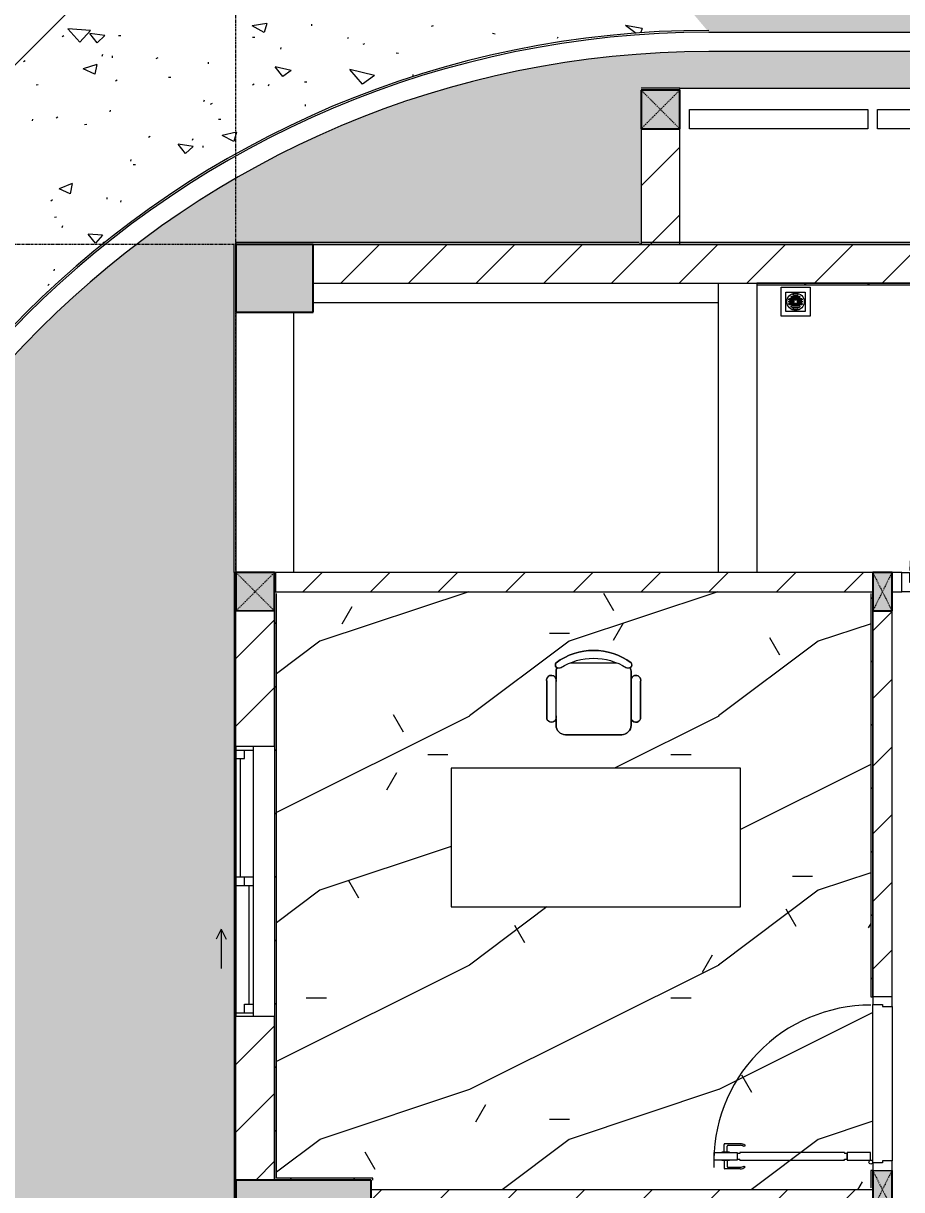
# Model space of a CAD drawing. Header units: millimetres. Extents: x 5121 to 246734, y -48180 to 129206.
# Drawn here: x 32551 to 37103, y 73337 to 79383 of the extents above; entities that cross this region are included whole.
import ezdxf

# ---------------------------------------------------------------- set-up
doc = ezdxf.new("R2010")
doc.units = ezdxf.units.MM
doc.linetypes.add('Dash', pattern=[6, 3, -3])
doc.linetypes.add('Grid Line', pattern=[22.225, 12.7, -3.175, 3.175, -3.175])
for name, color, linetype, lineweight in [('0-1', 7, 'Continuous', 5), ('A-ANNO-DIMS', 211, 'Continuous', 9), ('A-ANNO-DIMS-310', 211, 'Continuous', 9), ('A-DETL-GENF-1', 50, 'Continuous', 9), ('A-DOOR-1', 253, 'Continuous', 9), ('A-DOOR-2', 50, 'Continuous', 9), ('A-FLOR', 192, 'Continuous', 9), ('A-FLOR-1', 50, 'Continuous', 9), ('A-FLOR-PATT', 8, 'Continuous', 9), ('A-FLOR-PATT-1', 9, 'Continuous', 9), ('A-GLAZ', 151, 'Continuous', 9), ('A-GLAZ-CWMG', 51, 'Continuous', 9), ('A-WALL', 113, 'Continuous', 9), ('A-WALL-1', 250, 'Continuous', 18), ('A-WALL-2', 50, 'Continuous', 9), ('A-WALL-FNSH-1', 50, 'Continuous', 9), ('A-WALL-PATT-1', 9, 'Continuous', 9), ('A-WALL-PATT-2', 50, 'Continuous', 9), ('A-WALL-PATT-3', 111, 'Continuous', 9), ('G-IMPT', 8, 'Continuous', 9), ('I-FURN', 30, 'Continuous', 9), ('I-FURN-1', 253, 'Continuous', 9), ('I-WALL', 2, 'Continuous', 9), ('M-EQPM', 50, 'Continuous', 9), ('S-BEAM-1', 50, 'Continuous', 9), ('S-COLS', 52, 'Continuous', 9), ('S-COLS-1', 7, 'Continuous', 5), ('S-COLS-2', 10, 'Continuous', 25), ('S-COLS-3', 50, 'Continuous', 9), ('S-COLS-4', 253, 'Continuous', 9), ('S-COLS-5', 52, 'Continuous', 25), ('S-COLS-6', 52, 'Dash', 9), ('S-COLS-HDLN', 52, 'Dash', 9), ('S-COLS-HDLN-1', 50, 'Dash', 9), ('S-GRID-1', 1, 'Grid Line', 9)]:
    doc.layers.add(name, color=color, linetype=linetype, lineweight=lineweight)
doc.styles.add('Arial_8', font='arial_0.ttf', dxfattribs={"width": 0.9, "height": 930})
doc.dimstyles.new('1_Dim_chi_tiet_khu_đất_2', dxfattribs={"dimscale": 304.8, "dimtxt": 948.841242, "dimasz": 1.220472, "dimexe": 1.01706, "dimexo": 0.0625, "dimgap": 0.101706, "dimtad": 1, "dimdec": 0, "dimrnd": 5, "dimzin": 0, "dimdsep": 46, "dimtxsty": 'Arial_8', "dimblk1": 'OBLIQUE', "dimblk2": 'OBLIQUE', "dimsah": 1, "dimcen": 0.09, "dimdle": 1.01706, "dimazin": 0, "dimtfac": 1, "dimtdec": 4, "dimtix": 1, "dimtmove": 0, "dimatfit": 3, "dimfxl": 3.051181, "dimfxlon": 1, "dimtvp": 1, "dimtolj": 1, "dimtzin": 0, "dimarcsym": 2})
pattern_1 = [(45, (0, 0), (-175.3625, 175.3625), [])]
pattern_2 = [(45, (0, 0), (-164.4023, 164.4023), [])]

# ---------------------------------------------------------------- blocks, each defined once
blk = doc.blocks.new('NCV_TKTC_KET CAU_rvt-1-TKCS_MB TỔNG THỂ TẦNG 1')
at = {"layer": 'S-COLS-1'}
for points in [[(33652.6, 77886.9), (34052.6, 77886.9), (34052.6, 78236.9), (33652.6, 78236.9), (33652.6, 77930)], [(34352.6, 73036.9), (34352.6, 73386.9), (33652.6, 73386.9), (33652.6, 73036.9), (33952.6, 73036.9)]]:
    blk.add_hatch(color=256, dxfattribs=at).paths.add_polyline_path(points)
at = {"layer": 'A-FLOR-1'}
blk.add_line((33857.6, 76536.9), (33852.6, 76536.9), dxfattribs=at)
at = {"layer": 'S-BEAM-1'}
for p, q in [((33952.6, 76536.9), (33952.6, 77886.9)), ((34052.6, 77936.9), (36152.6, 77936.9))]:
    blk.add_line(p, q, dxfattribs=at)
at = {"layer": 'S-COLS-2'}
for p, q in [((33652.6, 78236.9), (33652.6, 77886.9)), ((34052.6, 78236.9), (33652.6, 78236.9)), ((34052.6, 77886.9), (34052.6, 78236.9)), ((33652.6, 77886.9), (34052.6, 77886.9)), ((34352.6, 73386.9), (33652.6, 73386.9)), ((33652.6, 73386.9), (33652.6, 73036.9)), ((34352.6, 73036.9), (34352.6, 73386.9))]:
    blk.add_line(p, q, dxfattribs=at)
blk = doc.blocks.new('DOOR_CW_01 CANH MO-PANEL KINH - DIW_01-900x2200-CỬA GỖ VÂN LAMINATE-553393-TKCS_MB TỔNG THỂ TẦNG 1')
at = {"layer": 'A-DETL-GENF-1'}
for p, q in [((-397, 872), (-357, 872)), ((-397, 752), (-397, 872)), ((-357, 872), (-357, 752)), ((-442, 737), (-442, 816.5)), ((-399, 820.5), (-438, 820.5)), ((-434, 799.5), (-434, 737)), ((-399, 803.5), (-430, 803.5)), ((-399, 831.8), (-397, 831.8)), ((-399, 792.2), (-399, 831.8)), ((-397, 792.2), (-399, 792.2)), ((-397, 792.2), (-397, 831.8)), ((-357, 792.2), (-357, 831.8)), ((-355, 831.8), (-357, 831.8)), ((-357, 792.2), (-355, 792.2)), ((-355, 792.2), (-355, 831.8)), ((-355, 820.5), (-316, 820.5)), ((-355, 803.5), (-324, 803.5)), ((-320, 799.5), (-320, 737)), ((-312, 737), (-312, 816.5)), ((-357, 752), (-397, 752)), ((-397, 738), (-391, 738)), ((-397, 738), (-397, 196)), ((-363, 752), (-391, 752)), ((-391, 752), (-391, 738)), ((-363, 738), (-363, 752)), ((-357, 738), (-363, 738)), ((-357, 196), (-357, 738)), ((-433.9, 711.2), (-427.3, 715.8)), ((-320.1, 711.2), (-326.7, 715.8)), ((-397, 196), (-391, 196)), ((-357, 182), (-397, 182)), ((-397, 182), (-397, 62)), ((-391, 196), (-391, 182)), ((-391, 182), (-363, 182)), ((-357, 196), (-363, 196)), ((-363, 182), (-363, 196)), ((-357, 62), (-357, 182)), ((-397, 62), (-357, 62))]:
    blk.add_line(p, q, dxfattribs=at)
blk.add_circle((-407, 60), 10, dxfattribs=at)
for centre, radius, start, end in [((-407, 60), 814, 360, 92), ((-438, 816.5), 4, 90, 180), ((-430, 799.5), 4, 90, 180), ((-324, 799.5), 4, 360, 90), ((-316, 816.5), 4, 0, 90), ((-397, 737), 45, 180, 215), ((-397, 737), 37, 180, 215), ((-357, 737), 37, 325, 0), ((-357, 737), 45, 325, 0)]:
    blk.add_arc(centre, radius, start, end, dxfattribs=at)
at = {"layer": 'A-DOOR-2'}
for p, q in [((-410, 50), (-450, 50)), ((-450, 50), (-450, -50)), ((-410, 0), (-410, 50)), ((-400, 0), (-410, 0)), ((-407, 50), (-382, 50)), ((-400, -50), (-400, 0)), ((410, 0), (400, 0)), ((400, 0), (400, -50)), ((450, 50), (410, 50)), ((410, 50), (410, 0)), ((450, -50), (450, 50)), ((-450, -50), (-400, -50)), ((400, -50), (450, -50))]:
    blk.add_line(p, q, dxfattribs=at)
blk = doc.blocks.new('BAN LV A - BAN LV A_dwg_ban hoc2-348006-TKCS_MB TỔNG THỂ TẦNG 1')
at = {"layer": 'I-FURN'}
for p, q in [((145.8, 437.4), (-145.8, 437.4)), ((-194.4, 388.8), (-194.4, 113.4)), ((194.4, 113.4), (194.4, 388.8)), ((-243, 354.4), (-243, 162)), ((194.4, 351.4), (194.4, 150.8)), ((243.7, 162), (243.7, 354.4)), ((-120.5, 64.8), (120.5, 64.8))]:
    blk.add_line(p, q, dxfattribs=at)
at = {"layer": 'I-FURN', "flags": 128}
blk.add_lwpolyline([(-737.8, 610.5), (-737.8, 1330.5), (-154.9, 1330.5), (762.2, 1330.5), (762.2, 610.5)], close=True, dxfattribs=at)
at = {"layer": 'I-FURN'}
for centre, radius, start, end in [((-145.8, 388.8), 48.6, 90, 180), ((145.8, 388.8), 48.6, 360, 90), ((-218.7, 347.3), 25.3, 343.7398, 163.7398), ((219.4, 347.3), 25.3, 16.2602, 170.70537), ((-218.7, 154.9), 25.3, 163.7398, 16.2602), ((219.4, 154.9), 25.3, 189.29463, 16.2602), ((-180.2, 75.4), 17.8, 57.97259, 216.69006), ((-145.8, 113.4), 48.6, 180, 207.58444), ((0, 324), 324, 233.1301, 306.8699), ((0, 359.3), 318.2, 237.57575, 302.42425), ((180.2, 75.4), 17.8, 323.30994, 122.02741), ((145.8, 113.4), 48.6, 332.41556, 0)]:
    blk.add_arc(centre, radius, start, end, dxfattribs=at)
blk = doc.blocks.new('BAN LV A - BAN LV A_dwg-348005-TKCS_MB TỔNG THỂ TẦNG 1')
at = {"extrusion": (0, 0, -1), "zscale": -1, "rotation": 180}
blk.add_blockref('BAN LV A - BAN LV A_dwg_ban hoc2-348006-TKCS_MB TỔNG THỂ TẦNG 1', (-729, 1383.7), dxfattribs=at)
blk = doc.blocks.new('BAN LV A - BAN LV A-348231-TKCS_MB TỔNG THỂ TẦNG 1')
at = {"layer": 'I-FURN-1'}
for p, q in [((534.6, 1270.3), (534.6, 1235.9)), ((923.4, 1232.9), (923.4, 1270.3)), ((486, 1221.7), (486, 1029.3)), ((972.7, 1029.3), (972.7, 1221.7)), ((534.6, 1029.3), (534.6, 994.9)), ((923.4, 994.9), (923.4, 1032.3)), ((583.2, 946.3), (874.8, 946.3)), ((1491.2, 773.2), (-8.8, 773.2)), ((-8.8, 773.2), (-8.8, 53.2)), ((1491.2, 53.2), (1491.2, 773.2)), ((-8.8, 53.2), (1491.2, 53.2))]:
    blk.add_line(p, q, dxfattribs=at)
for centre, radius, start, end in [((729, 1059.7), 324, 53.1301, 126.8699), ((548.9, 1308.3), 17.8, 143.30994, 240.59603), ((583.2, 1270.3), 48.6, 152.41556, 180), ((909.2, 1308.3), 17.8, 299.40397, 36.69006), ((874.8, 1270.3), 48.6, 360, 27.58444), ((510.3, 1228.8), 25.3, 16.2602, 196.2602), ((948.4, 1228.8), 25.3, 343.7398, 170.70537), ((510.3, 1036.4), 25.3, 196.2602, 343.7398), ((948.4, 1036.4), 25.3, 189.29463, 343.7398), ((583.2, 994.9), 48.6, 180, 270), ((874.8, 994.9), 48.6, 270, 360)]:
    blk.add_arc(centre, radius, start, end, dxfattribs=at)
blk.add_blockref('BAN LV A - BAN LV A_dwg-348005-TKCS_MB TỔNG THỂ TẦNG 1', (0, 0))
blk = doc.blocks.new('G1_SOF - BO TRU - 100x200-V76-TKCS_MB TỔNG THỂ TẦNG 1')
at = {"layer": 'S-COLS-3'}
blk.add_hatch(color=256, dxfattribs=at).paths.add_polyline_path([(50, 0), (50, 100), (-50, 100), (-50, -100), (50, -100)])
at = {"layer": 'S-COLS-2'}
for p, q in [((-50, 100), (-50, -100)), ((50, -100), (50, 100)), ((-50, -100), (50, -100))]:
    blk.add_line(p, q, dxfattribs=at)
at = {"layer": 'S-COLS-HDLN-1'}
for p, q in [((50, 100), (-50, -100)), ((-50, 100), (50, -100))]:
    blk.add_line(p, q, dxfattribs=at)
blk = doc.blocks.new('DOOR_CW_01 CANH MO-PANEL KINH - DIG_01-900x2200-CỬA NHÔM KÍNH-400860-TKCS_MB TỔNG THỂ TẦNG 1')
at = {"layer": 'A-DETL-GENF-1'}
for p, q in [((-397, -182), (-397, -62)), ((-397, -62), (-357, -62)), ((-357, -62), (-357, -182)), ((-357, -182), (-397, -182)), ((-397, -196), (-391, -196)), ((-397, -738), (-397, -196)), ((-391, -196), (-391, -182)), ((-391, -182), (-363, -182)), ((-363, -182), (-363, -196)), ((-357, -196), (-363, -196)), ((-357, -196), (-357, -738)), ((-433.9, -711.2), (-427.3, -715.8)), ((-320.1, -711.2), (-326.7, -715.8)), ((-442, -737), (-442, -816.5)), ((-434, -799.5), (-434, -737)), ((-397, -738), (-391, -738)), ((-357, -752), (-397, -752)), ((-397, -752), (-397, -872)), ((-391, -752), (-391, -738)), ((-363, -752), (-391, -752)), ((-357, -738), (-363, -738)), ((-363, -738), (-363, -752)), ((-357, -872), (-357, -752)), ((-320, -799.5), (-320, -737)), ((-312, -737), (-312, -816.5)), ((-399, -820.5), (-438, -820.5)), ((-399, -803.5), (-430, -803.5)), ((-399, -792.2), (-399, -831.8)), ((-397, -792.2), (-399, -792.2)), ((-399, -831.8), (-397, -831.8)), ((-397, -792.2), (-397, -831.8)), ((-357, -792.2), (-357, -831.8)), ((-357, -792.2), (-355, -792.2)), ((-355, -831.8), (-357, -831.8)), ((-355, -792.2), (-355, -831.8)), ((-355, -803.5), (-324, -803.5)), ((-355, -820.5), (-316, -820.5)), ((-397, -872), (-357, -872))]:
    blk.add_line(p, q, dxfattribs=at)
blk.add_circle((-407, -60), 10, dxfattribs=at)
for centre, radius, start, end in [((-407, -60), 814, 268, 0), ((-397, -737), 45, 145, 180), ((-397, -737), 37, 145, 180), ((-357, -737), 37, 0, 35), ((-357, -737), 45, 360, 35), ((-438, -816.5), 4, 180, 270), ((-430, -799.5), 4, 180, 270), ((-324, -799.5), 4, 270, 0), ((-316, -816.5), 4, 270, 0)]:
    blk.add_arc(centre, radius, start, end, dxfattribs=at)
at = {"layer": 'A-DOOR-2'}
for p, q in [((-450, -50), (-450, 50)), ((-450, 50), (-400, 50)), ((-400, 50), (-400, 0)), ((400, 0), (400, 50)), ((400, 50), (450, 50)), ((450, 50), (450, -50)), ((-410, -50), (-450, -50)), ((-410, 0), (-410, -50)), ((-400, 0), (-410, 0)), ((-407, -50), (-382, -50)), ((410, 0), (400, 0)), ((410, -50), (410, 0)), ((450, -50), (410, -50))]:
    blk.add_line(p, q, dxfattribs=at)
blk = doc.blocks.new('G1_SOF - BO TRU - 100x200-V74-TKCS_MB TỔNG THỂ TẦNG 1')
at = {"layer": 'S-COLS-3'}
blk.add_hatch(color=256, dxfattribs=at).paths.add_polyline_path([(50, -100), (50, 100), (-50, 100), (-50, -100), (-44.8, -100)])
at = {"layer": 'S-COLS-2'}
for p, q in [((50, 100), (-50, 100)), ((-50, 100), (-50, -100)), ((50, -100), (50, 100)), ((-50, -100), (50, -100))]:
    blk.add_line(p, q, dxfattribs=at)
at = {"layer": 'S-COLS-HDLN-1'}
for p, q in [((50, 100), (-50, -100)), ((-50, 100), (50, -100))]:
    blk.add_line(p, q, dxfattribs=at)
blk = doc.blocks.new('NCV_TKTC_TANG 1_rvt-1-TKCS_MB TỔNG THỂ TẦNG 1')
at = {"layer": 'A-FLOR-PATT-1'}
h = blk.add_hatch(dxfattribs=at)
h.set_pattern_fill('FP_9', color=256, style=0, pattern_type=2)
h.set_pattern_definition([(0, (0, 0), (2519.68, 629.92), [103.937, -1785.823, 103.937, -1785.823, -10078.72]), (0, (0, 0), (2519.68, 629.92), [-3779.52, 103.937, -3675.583, 103.937, -1785.823, -4409.44]), (0, (0, 0), (2519.68, 629.92), [-9448.8, 103.937, -1155.903, 103.937, -3045.663]), (120, (944.9, 314.96), (-1805.3667, 1867.147), [103.937, -1785.823, 103.937, -11864.543]), (120, (944.9, 314.96), (-1805.3667, 1867.147), [-1993.697, -1785.823, 103.937, -3675.583, -6299.2]), (120, (944.9, 314.96), (-1805.3667, 1867.147), [-7559.04, 103.937, -1785.823, 103.937, -4305.503]), (120, (944.9, 314.96), (-1805.3667, 1867.147), [-9552.737, -1155.903, 103.937, -3045.663]), (240, (1259.84, 1574.8), (-714.3133, -2497.067), [103.937, -1785.823, 103.937, -11864.543]), (240, (1259.84, 1574.8), (-714.3133, -2497.067), [-1993.697, -1785.823, 103.937, -3675.583, -6299.2]), (240, (1259.84, 1574.8), (-714.3133, -2497.067), [-7559.04, 103.937, -1785.823, 103.937, -4305.503]), (240, (1259.84, 1574.8), (-714.3133, -2497.067), [-9552.737, -1155.903, 103.937, -3045.663])])
h.paths.add_polyline_path([(36952.6, 73336.9), (36952.6, 73346.9), (36942.6, 73346.9), (36942.6, 73436.9), (36952.6, 73436.9), (36952.6, 74336.9), (36942.6, 74336.9), (36944, 76426.9), (36952.6, 76426.9), (36952.6, 76436.9), (33852.6, 76436.9), (33854.2, 76426.9), (33862.6, 76426.9), (33862.6, 73396.9), (34362.6, 73396.9), (34362.6, 73386.9), (34352.6, 73386.9), (34352.6, 73336.9), (36942.6, 73336.9)])
h.paths.add_polyline_path([(36218.4, 74802.4), (34768.1, 74802.4), (34768.1, 75522.4), (36268.1, 75522.4), (36268.1, 74802.4)])
h.paths.add_polyline_path([(35651.7, 75695.5), (35347.6, 75697.2), (35329.2, 75708.7), (35318.1, 75719.8), (35311.5, 75744.1), (35308.9, 75772.6), (35299.7, 75763.6), (35287.2, 75760.3), (35274.8, 75763.6), (35262.9, 75781.5), (35264.9, 75985.1), (35274.1, 75999.6), (35286.7, 76003.3), (35299.4, 76000.2), (35308.9, 75991.1), (35311.5, 75991.1), (35314.7, 76032.3), (35317.1, 76042), (35310.9, 76047.9), (35313.6, 76069.4), (35371.4, 76102.8), (35417.7, 76120.7), (35476.2, 76131.5), (35535.7, 76131.5), (35594.2, 76120.7), (35649.7, 76099.3), (35700.3, 76068.1), (35698.3, 76044.5), (35694.8, 76042), (35700.3, 76019.5), (35700.3, 75982.1), (35709.9, 75998), (35721.5, 76003), (35735, 76001.3), (35744.7, 75993.6), (35749.6, 75970.9), (35747.4, 75775.6), (35733, 75761.5), (35717.9, 75761.6), (35709.5, 75765.8), (35701.2, 75778.5), (35700.3, 75775.6), (35698.7, 75731.5), (35693.8, 75719.8), (35676, 75702), (35664.3, 75697.2)])
h = blk.add_hatch(dxfattribs=at)
h.set_pattern_fill('FP_4', color=256, style=0, pattern_type=2)
h.set_pattern_definition([(216.87, (516.46, 1291.15), (3873.4454, 2582.3069), [645.575, -5810.175]), (206.565, (1291.15, 903.8), (-1291.1515, -1291.1492), [1443.55, -1443.55]), (198.435, (1291.15, 258.23), (-2582.2983, -1291.1527), [816.596, -3266.38])])
h.paths.add_polyline_path([(36952.6, 73336.9), (36952.6, 73346.9), (36942.6, 73346.9), (36942.6, 73436.9), (36952.6, 73436.9), (36952.6, 74336.9), (36942.6, 74336.9), (36944, 76426.9), (36952.6, 76426.9), (36952.6, 76436.9), (33852.6, 76436.9), (33854.2, 76426.9), (33862.6, 76426.9), (33862.6, 73396.9), (34362.6, 73396.9), (34362.6, 73386.9), (34352.6, 73386.9), (34352.6, 73336.9), (36942.6, 73336.9)])
h.paths.add_polyline_path([(36218.4, 74802.4), (34768.1, 74802.4), (34768.1, 75522.4), (36268.1, 75522.4), (36268.1, 74802.4)])
h.paths.add_polyline_path([(35651.7, 75695.5), (35347.6, 75697.2), (35329.2, 75708.7), (35318.1, 75719.8), (35311.5, 75744.1), (35308.9, 75772.6), (35299.7, 75763.6), (35287.2, 75760.3), (35274.8, 75763.6), (35262.9, 75781.5), (35264.9, 75985.1), (35274.1, 75999.6), (35286.7, 76003.3), (35299.4, 76000.2), (35308.9, 75991.1), (35311.5, 75991.1), (35314.7, 76032.3), (35317.1, 76042), (35310.9, 76047.9), (35313.6, 76069.4), (35371.4, 76102.8), (35417.7, 76120.7), (35476.2, 76131.5), (35535.7, 76131.5), (35594.2, 76120.7), (35649.7, 76099.3), (35700.3, 76068.1), (35698.3, 76044.5), (35694.8, 76042), (35700.3, 76019.5), (35700.3, 75982.1), (35709.9, 75998), (35721.5, 76003), (35735, 76001.3), (35744.7, 75993.6), (35749.6, 75970.9), (35747.4, 75775.6), (35733, 75761.5), (35717.9, 75761.6), (35709.5, 75765.8), (35701.2, 75778.5), (35700.3, 75775.6), (35698.7, 75731.5), (35693.8, 75719.8), (35676, 75702), (35664.3, 75697.2)])
at = {"layer": 'A-WALL-PATT-1'}
h = blk.add_hatch(dxfattribs=at)
h.set_pattern_fill('FP_2', color=256, style=0, pattern_type=2)
h.set_pattern_definition(pattern_1)
h.paths.add_polyline_path([(36952.6, 76436.9), (36952.6, 76536.9), (33857.6, 76536.9), (33857.6, 76436.9), (35988.7, 76436.9)])
h = blk.add_hatch(dxfattribs=at)
h.set_pattern_fill('FP_2', color=256, style=0, pattern_type=2)
h.set_pattern_definition(pattern_1)
h.paths.add_polyline_path([(37052.6, 74336.9), (37052.6, 76336.9), (36952.6, 76336.9), (36952.6, 74336.9), (37002.6, 74336.9)])
h = blk.add_hatch(dxfattribs=at)
h.set_pattern_fill('FP_2', color=256, style=0, pattern_type=2)
h.set_pattern_definition(pattern_1)
h.paths.add_polyline_path([(35052.6, 73236.9), (36952.6, 73236.9), (36952.6, 73336.9), (34352.6, 73336.9), (34352.6, 73236.9), (34754, 73236.9)])
at = {"layer": 'A-WALL-PATT-2'}
h = blk.add_hatch(dxfattribs=at)
h.set_pattern_fill('FP_10', color=256, style=0, pattern_type=2)
h.set_pattern_definition(pattern_2)
h.paths.add_polyline_path([(37942.6, 78026.9), (37952.6, 78026.9), (37952.6, 78036.9), (36352.6, 78036.9), (36352.6, 78026.9), (37596.7, 78026.9)])
h = blk.add_hatch(dxfattribs=at)
h.set_pattern_fill('FP_10', color=256, style=0, pattern_type=2)
h.set_pattern_definition(pattern_2)
h.paths.add_polyline_path([(33852.6, 73386.9), (33862.6, 73386.9), (33862.6, 76426.9), (33852.6, 76426.9), (33852.6, 73772.5)])
h = blk.add_hatch(dxfattribs=at)
h.set_pattern_fill('FP_10', color=256, style=0, pattern_type=2)
h.set_pattern_definition(pattern_2)
h.paths.add_polyline_path([(36952.6, 73346.9), (36952.6, 73436.9), (36942.6, 73436.9), (36942.6, 73346.9)])
h.paths.add_polyline_path([(36952.6, 74336.9), (36952.6, 76426.9), (36942.6, 76425.2), (36942.6, 74336.9)])
h = blk.add_hatch(dxfattribs=at)
h.set_pattern_fill('FP_10', color=256, style=0, pattern_type=2)
h.set_pattern_definition(pattern_2)
h.paths.add_polyline_path([(33952.6, 73386.9), (34362.6, 73386.9), (34361.1, 73396.9), (33862.6, 73396.9), (33862.6, 73386.9)])
at = {"layer": 'A-FLOR-1'}
for p, q in [((33857.6, 76436.9), (33852.6, 76436.9)), ((36952.6, 73476.9), (36952.6, 74296.9)), ((37052.6, 74286.9), (37052.6, 73486.9))]:
    blk.add_line(p, q, dxfattribs=at)
at = {"layer": 'A-WALL-1'}
for p, q in [((37952.6, 78036.9), (36352.6, 78036.9)), ((36352.6, 78036.9), (36352.6, 78026.9)), ((36352.6, 78026.9), (37942.6, 78026.9)), ((36952.6, 76536.9), (33857.6, 76536.9)), ((33857.6, 76536.9), (33857.6, 76436.9)), ((33857.6, 76436.9), (36952.6, 76436.9)), ((37052.6, 76436.9), (37062.6, 76436.9)), ((33852.6, 76426.9), (33852.6, 75635.3)), ((33862.6, 73396.9), (33862.6, 76426.9)), ((36942.6, 76426.9), (36942.6, 74336.9)), ((36942.6, 74336.9), (36952.6, 74336.9)), ((33852.6, 74235.3), (33852.6, 73386.9)), ((36952.6, 73436.9), (36942.6, 73436.9)), ((36942.6, 73436.9), (36942.6, 73346.9)), ((33852.6, 73386.9), (33862.6, 73386.9)), ((34362.6, 73396.9), (33862.6, 73396.9)), ((33862.6, 73386.9), (34352.6, 73386.9)), ((34362.6, 73386.9), (34362.6, 73396.9)), ((36952.6, 73336.9), (34352.6, 73336.9)), ((34352.6, 73336.9), (34352.6, 73236.9))]:
    blk.add_line(p, q, dxfattribs=at)
at = {"layer": 'A-WALL-2'}
for p, q in [((36152.6, 76536.9), (36152.6, 78036.9)), ((36352.6, 78026.9), (36352.6, 76536.9)), ((37102.6, 76536.9), (37052.6, 76536.9)), ((37062.6, 76436.9), (37102.6, 76436.9)), ((36952.6, 76336.9), (36952.6, 74336.9)), ((36952.6, 74336.9), (36952.6, 76336.9)), ((37052.6, 74336.9), (37052.6, 76336.9)), ((36952.6, 73476.9), (36952.6, 74296.9)), ((37052.6, 74286.9), (37052.6, 73486.9))]:
    blk.add_line(p, q, dxfattribs=at)
at = {"layer": 'A-DOOR-1'}
for name, p, rotation in [('DOOR_CW_01 CANH MO-PANEL KINH - DIG_01-900x2200-CỬA NHÔM KÍNH-400860-TKCS_MB TỔNG THỂ TẦNG 1', (37552.6, 76486.9), 180), ('DOOR_CW_01 CANH MO-PANEL KINH - DIW_01-900x2200-CỬA GỖ VÂN LAMINATE-553393-TKCS_MB TỔNG THỂ TẦNG 1', (37002.6, 73886.9), 89.9999999999992)]:
    blk.add_blockref(name, p, dxfattribs=dict(at, rotation=rotation))
at = {"layer": 'I-FURN-1'}
blk.add_blockref('BAN LV A - BAN LV A-348231-TKCS_MB TỔNG THỂ TẦNG 1', (34776.9, 74749.2), dxfattribs=at)
at = {"layer": 'S-COLS-4'}
for name, p in [('G1_SOF - BO TRU - 100x200-V74-TKCS_MB TỔNG THỂ TẦNG 1', (37002.6, 76436.9)), ('G1_SOF - BO TRU - 100x200-V76-TKCS_MB TỔNG THỂ TẦNG 1', (37002.6, 73336.9))]:
    blk.add_blockref(name, p, dxfattribs=at)
blk = doc.blocks.new('1_FAMILY RVT - W01-WxH 1400x1400xmm-411185-TKCS_MB TỔNG THỂ TẦNG 1')
at = {"layer": 'A-GLAZ'}
for p, q in [((-700, 103.81), (700, 103.81)), ((-700, -96.19), (-700, 103.81)), ((700, 103.81), (700, -96.19)), ((-700, -7.29), (-680.95, -7.29)), ((-680.95, -7.29), (-22.225, -7.29)), ((-680.95, -96.19), (-680.95, -7.29)), ((-636.5, -51.74), (-680.95, -51.74)), ((-636.5, -96.19), (-636.5, -51.74)), ((-22.225, -7.29), (22.225, -7.29)), ((-22.225, -7.29), (-22.225, -96.19)), ((22.225, -51.74), (-22.225, -51.74)), ((22.225, -7.29), (636.5, -7.29)), ((22.225, -96.19), (22.225, -7.29)), ((22.225, -29.515), (636.5, -29.515)), ((636.5, -7.29), (700, -7.29)), ((636.5, -51.74), (636.5, -7.29)), ((680.95, -51.74), (636.5, -51.74)), ((680.95, -96.19), (680.95, -7.29)), ((700, -96.19), (-700, -96.19)), ((-700, -96.19), (-636.5, -96.19)), ((-636.5, -73.965), (-22.225, -73.965)), ((-636.5, -96.19), (-22.225, -96.19)), ((-22.225, -96.19), (22.225, -96.19)), ((22.225, -96.19), (680.95, -96.19)), ((680.95, -96.19), (700, -96.19)), ((248.4, -172.39), (299.2, -146.99)), ((248.4, -172.39), (299.2, -197.79)), ((248.4, -172.39), (451.6, -172.39))]:
    blk.add_line(p, q, dxfattribs=at)
blk = doc.blocks.new('FP_196-TKCS_MB TỔNG THỂ TẦNG 1')
at = {"layer": 'A-FLOR-PATT'}
for p, q in [((32898.1, 79346.9), (32781.7, 79355.4)), ((32844.1, 79286.5), (32781.7, 79355.4)), ((32898.1, 79346.8), (32844.1, 79286.5)), ((32973.6, 79320.4), (32895.8, 79331.1)), ((32934, 79283.1), (32895.8, 79331.1)), ((33812.8, 79382.8), (33736.8, 79370)), ((33799.7, 79336.1), (33736.8, 79370)), ((33812.8, 79382.8), (33799.7, 79336.1)), ((34044.9, 79379.6), (34044.2, 79370.7)), ((34674.7, 79369.9), (34664.4, 79367.5)), ((34995.3, 79327.2), (34982.2, 79330.4)), ((35757.2, 79356.1), (35672.2, 79371.6)), ((35725.9, 79331.2), (35672.2, 79371.6)), ((35757.2, 79356.1), (35748.9, 79332.9)), ((32761, 79318.9), (32752.2, 79313.4)), ((32973.6, 79320.4), (32934, 79283.1)), ((33055.9, 79319.4), (33044.5, 79319.1)), ((33751.2, 79309.8), (33739.2, 79310.5)), ((34233.4, 79310.5), (34230.5, 79302.4)), ((34319.7, 79276.7), (34309.6, 79273.7)), ((35319.9, 79311.9), (35317, 79304.8)), ((32960.3, 79221.1), (32958, 79211.9)), ((33011.6, 79214.7), (33011.2, 79205.3)), ((33885.4, 79257.4), (33882.7, 79249)), ((34495.1, 79227), (34482.4, 79229)), ((32559.9, 79189.6), (32551.3, 79183.8)), ((32931.9, 79170.8), (32861.6, 79147.8)), ((32931.9, 79170.8), (32920.8, 79120.1)), ((33247.2, 79204.9), (33238, 79200)), ((33509.1, 79182.5), (33508.6, 79173.4)), ((33939.4, 79138.8), (33856.6, 79158.1)), ((33895.9, 79108.5), (33856.6, 79158.1)), ((32920.8, 79120.1), (32861.6, 79147.8)), ((33037.7, 79088.8), (33028.7, 79083.5)), ((33314.4, 79102.7), (33302.9, 79102.6)), ((33939.4, 79138.8), (33895.9, 79108.5)), ((34371.1, 79113.1), (34242.7, 79143.3)), ((34308.7, 79068.9), (34242.7, 79143.3)), ((34371.1, 79113.1), (34308.8, 79068.9)), ((34569.5, 79118), (34568.7, 79109.5)), ((32627.9, 79064.7), (32616.9, 79063.7)), ((33747.6, 79067.8), (33738, 79063.6)), ((33822.6, 79066.5), (33819.8, 79058)), ((34019.3, 79077.8), (34007.1, 79078.8)), ((33487.3, 78985.5), (33484.7, 78976.7)), ((33000, 78933.5), (32999.6, 78924)), ((33528.9, 78967.3), (33519.5, 78962.7)), ((34011.9, 78963.4), (34011.2, 78954.6)), ((32598.7, 78886.8), (32596.5, 78877.2)), ((32730.4, 78897.5), (32721.8, 78891.7)), ((32879.5, 78858.1), (32868.5, 78857.2)), ((33574, 78884.5), (33562.2, 78884.6)), ((33208, 78797.2), (33199, 78792)), ((33655.2, 78818.5), (33581.2, 78801.1)), ((33642.2, 78770.7), (33581.2, 78801.1)), ((33655.2, 78818.5), (33642.2, 78770.7)), ((33431.2, 78744.7), (33352.5, 78756.6)), ((33390.4, 78708.9), (33352.5, 78756.6)), ((33431.2, 78744.7), (33390.4, 78708.9)), ((33428.4, 78784.8), (33425.8, 78775.9)), ((33481.9, 78749.2), (33481.3, 78740)), ((33108.2, 78677.3), (33105.8, 78668.1)), ((33131.9, 78650.5), (33120.7, 78649.7)), ((32803.9, 78552.8), (32736.6, 78525.5)), ((32803.9, 78552.8), (32794.1, 78500.2)), ((32794.1, 78500.2), (32736.6, 78525.5)), ((32702.5, 78468.3), (32694.1, 78462.2)), ((32984, 78480.7), (32983.7, 78471)), ((33055.9, 78465.7), (33053.7, 78456.3)), ((32723.4, 78378.5), (32712.8, 78377)), ((32753.2, 78333.4), (32751.2, 78323.7)), ((32924.3, 78243.8), (32887, 78290.7)), ((32961.3, 78285.1), (32887.1, 78290.7)), ((32961.3, 78285.1), (32924.4, 78243.8)), ((32971.6, 78248.9), (32963.1, 78242.9)), ((32710.4, 78109.8), (32708.6, 78099.9)), ((32685, 78030.6), (32677, 78024))]:
    blk.add_line(p, q, dxfattribs=at)
blk = doc.blocks.new('TKTC_XREF_251221_MB TANG 1 - TKTC_XREF_260130_MB TANG 1_dwg_THU NUOC - THU NUOC-444531-TKCS_MB TẦNG 1-4202124-TKCS_MB TỔNG THỂ TẦNG 1')
at = {"layer": 'M-EQPM'}
for p, q in [((-23.3, 10.8), (40.9, 10.8)), ((40.9, 4.8), (-23.3, 4.8)), ((-11, 23.3), (28.5, 23.3)), ((28.5, 17.3), (-11, 17.3)), ((-1.1, 35.6), (18.5, 35.6)), ((18.5, 29.6), (-1.1, 29.6)), ((-23.3, -13.6), (40.9, -13.6)), ((40.9, -19.6), (-23.3, -19.6)), ((-11, -26.1), (28.5, -26.1)), ((28.5, -32.1), (-11, -32.1)), ((-1.1, -38.5), (18.5, -38.5)), ((18.5, -44.5), (-1.1, -44.5))]:
    blk.add_line(p, q, dxfattribs=at)
at = {"layer": 'M-EQPM', "flags": 128}
for points in [[(83.7, -79.4), (83.7, 70.6), (-66.3, 70.6), (-66.3, -79.4)], [(58.7, -54.4), (58.7, 45.6), (-41.3, 45.6), (-41.3, -54.4)]]:
    blk.add_lwpolyline(points, close=True, dxfattribs=at)
for points in [[(-23.3, -1.2), (0.7, -1.2), (0.7, -7.2), (-23.3, -7.2)], [(40.9, -7.2), (16.7, -7.2), (16.7, -1.2), (40.9, -1.2)]]:
    blk.add_lwpolyline(points, dxfattribs=at)
at = {"layer": 'M-EQPM'}
for centre, radius, start, end in [((8.7, -4.4), 45, 360, 180), ((8.7, -4.4), 45, 360, 180), ((-23.3, 7.8), 3, 90, 270), ((-11, 20.3), 3, 90, 270), ((-1.1, 32.6), 3, 90, 270), ((18.5, 32.6), 3, 270, 90), ((28.5, 20.3), 3, 270, 90), ((40.9, 7.8), 3, 270, 90), ((8.7, -4.4), 45, 180, 360), ((8.7, -4.4), 45, 180, 360), ((-23.3, -4.2), 3, 90, 270), ((-23.3, -16.6), 3, 90, 270), ((-11, -29.1), 3, 90, 270), ((-1.1, -41.5), 3, 90, 270), ((18.5, -41.5), 3, 270, 90), ((28.5, -29.1), 3, 270, 90), ((40.9, -4.2), 3, 270, 90), ((40.9, -16.6), 3, 270, 90)]:
    blk.add_arc(centre, radius, start, end, dxfattribs=at)
blk = doc.blocks.new('TKTC_XREF_251221_MB TANG 1 - TKTC_XREF_260130_MB TANG 1_dwg-4202109-TKCS_MB TỔNG THỂ TẦNG 1')
at = {"layer": 'G-IMPT'}
for p, q in [((-167399, -323108.1), (-167409, -323108.1)), ((-169499.1, -323459.7), (-169499.1, -324809.7))]:
    blk.add_line(p, q, dxfattribs=at)
at = {"extrusion": (0, 0, -1), "zscale": -1}
blk.add_blockref('TKTC_XREF_251221_MB TANG 1 - TKTC_XREF_260130_MB TANG 1_dwg_THU NUOC - THU NUOC-444531-TKCS_MB TẦNG 1-4202124-TKCS_MB TỔNG THỂ TẦNG 1', (166590.3, -323401.9), dxfattribs=at)
blk = doc.blocks.new('TKTC_XREF_251221_MB TANG 1 - TKTC_XREF_251221_MB TANG 1-2038492-TKCS_MB TỔNG THỂ TẦNG 1')
blk.add_blockref('TKTC_XREF_251221_MB TANG 1 - TKTC_XREF_260130_MB TANG 1_dwg-4202109-TKCS_MB TỔNG THỂ TẦNG 1', (169499.1, 384109.7))
blk = doc.blocks.new('G1_SOF - BO TRU - 200x200-3050151-TKCS_MB TỔNG THỂ TẦNG 1')
at = {"layer": 'S-COLS-HDLN'}
for p, q in [((-100, 100), (100, -100)), ((100, 100), (-100, -100))]:
    blk.add_line(p, q, dxfattribs=at)
blk = doc.blocks.new('Rectangular Mullion - 50 x 100mm-3196915-TKCS_MB TỔNG THỂ TẦNG 1')
at = {"layer": 'A-GLAZ-CWMG'}
for p, q in [((36002.6, 78836.9), (36002.6, 78936.9)), ((36002.6, 78936.9), (36927.6, 78936.9)), ((36927.6, 78936.9), (36927.6, 78836.9)), ((36927.6, 78836.9), (36002.6, 78836.9))]:
    blk.add_line(p, q, dxfattribs=at)
blk = doc.blocks.new('G1_SOF - BO TRU - 200x200-3196954-TKCS_MB TỔNG THỂ TẦNG 1')
at = {"layer": 'S-COLS-3'}
blk.add_hatch(color=256, dxfattribs=at).paths.add_polyline_path([(-100, -100), (100, -100), (100, 100), (-100, 100)])
at = {"layer": 'S-COLS-5'}
for p, q in [((100, 100), (-100, 100)), ((-100, 100), (-100, -100)), ((100, -100), (100, 100)), ((-100, -100), (100, -100))]:
    blk.add_line(p, q, dxfattribs=at)
at = {"layer": 'S-COLS-HDLN'}
for p, q in [((100, 100), (-100, -100)), ((-100, 100), (100, -100))]:
    blk.add_line(p, q, dxfattribs=at)
blk = doc.blocks.new('DIMBLOCK31-TKCS_MB TỔNG THỂ TẦNG 1')
at = {"layer": 'A-ANNO-DIMS-310'}
for p, q in [((34772.6, 82749.1), (35649.4, 81872.3)), ((35430.2, 82091.5), (34772.6, 82749.1)), ((35649.4, 82310.7), (28211, 74872.3)), ((27772.6, 75749.1), (28649.4, 74872.3)), ((28430.2, 75091.5), (27772.6, 75749.1))]:
    blk.add_line(p, q, dxfattribs=at)
at = {"layer": 'A-ANNO-DIMS-310', "lineweight": 25}
for p, q in [((35430.2, 82091.5), (35430.2, 82354.5)), ((35430.2, 82091.5), (35430.2, 81828.5)), ((28430.2, 75091.5), (28430.2, 75354.5)), ((28430.2, 75091.5), (28430.2, 74828.5))]:
    blk.add_line(p, q, dxfattribs=at)
at = {"layer": 'A-ANNO-DIMS-310', "color": 0, "insert": (30146.2, 78558.8), "char_height": 930, "width": 3083.004, "attachment_point": 1, "rotation": 45, "line_spacing_factor": 0.941778, "style": 'Arial_8'}
blk.add_mtext('9900', dxfattribs=at)
blk = doc.blocks.new('_Oblique')
at = {"color": 0, "linetype": 'ByBlock', "lineweight": -2}
blk.add_line((-0.5, -0.5), (0.5, 0.5), dxfattribs=at)

msp = doc.modelspace()

# ---------------------------------------------------------------- hatches: boundary and pattern name
at = {"layer": 'A-FLOR-PATT'}
h = msp.add_hatch(dxfattribs=at)
h.set_pattern_fill('FP_30', color=256, style=0, pattern_type=2)
h.set_pattern_definition([(49.955, (0, 269.64), (677.7247, -59.2022), [70.8, -778.801]), (355.008, (0, 269.64), (-131.105, 709.604), [56.692, -623.613]), (100.468, (56.5, 264.7), (546.6174, 650.408), [60.135, -661.479]), (46.139, (0, 458.3), (1008.415, -156.1436), [106.211, -1168.324]), (96.646, (84, 445.3), (883.1445, 918.965), [90.199, -992.188]), (351.198, (0, 458.3), (883.142, 918.967), [85.036, -935.396]), (20.97, (94.5, 411.14), (564.008, -379.8196), [70.852, -779.367]), (326.042, (94.5, 411.14), (229.9053, 684.0933), [56.665, -623.312]), (71.424, (141.5, 379.5), (793.909, 304.2704), [60.141, -661.551]), (37.456, (0, 269.64), (11.49055, 314.04577), [10.388, -605.312, 10.388, -622.31, -625.615]), (37.456, (0, 269.64), (11.49055, 314.04577), [-1248.398, 10.388, -615.228]), (7.488, (0, 269.64), (248.5709, 372.0794), [10.393, -350.541, 10.393, -591.479, -238.576]), (7.488, (0, 269.64), (248.5709, 372.0794), [-962.807, 10.393, -228.182]), (327.541, (-210.7, 269.64), (504.39753, -21.2795), [10.389, -225.723, 10.389, -726.28, -977.503]), (327.541, (-210.7, 269.64), (504.39753, -21.2795), [-972.781, 10.389, -967.115]), (317.545, (-305.2, 269.64), (551.0415, 94.435), [10.386, -296.478, 10.386, -1172.692]), (317.545, (-305.2, 269.64), (551.0415, 94.435), [-317.25, -478.708, 10.386, -683.598])])
h.paths.add_polyline_path([(36103.5, 79336.9), (45952.6, 79336.9), (45952.6, 79346.9), (60559.1, 79346.9), (63139.6, 83316.9), (32746.2, 83316.9), (36095.2, 79346.7), (36103.5, 79346.9), (36103.5, 79340.9)])
h = msp.add_hatch(dxfattribs=at)
h.set_pattern_fill('FP_23', color=256, style=0, pattern_type=2)
h.set_pattern_definition([(0, (236.2, 15.75), (787.4, 787.4), [118.11, -23.622, 31.496, -23.622, -590.55]), (0, (236.2, 15.75), (787.4, 787.4), [-196.85, 118.11, -472.44]), (0, (196.85, 39.4), (787.4, 787.4), [78.74, -59.055, 118.11, -59.055, -472.44]), (0, (196.85, 39.4), (787.4, 787.4), [-314.96, 78.74, -393.7]), (0, (472.44, 354.3), (787.4, 787.4), [98.425, -39.37, 98.425, -551.18]), (0, (78.74, 511.8), (787.4, 787.4), [39.37, -78.74, 39.37, -629.92]), (90, (157.5, 511.8), (-787.4, 787.4), [70.866, -716.534]), (90, (393.7, 39.4), (-787.4, 787.4), [78.74, -708.66]), (90, (590.55, 354.3), (-787.4, 787.4), [78.74, -708.66]), (45, (496.06, 31.5), (0, 787.4002), [78.74, -1034.812]), (135, (291.34, 31.5), (-787.4002, 6e-14), [78.74, -1034.812]), (63.435, (472.44, 35.43), (-0.0007, 787.4), [78.74, -1681.94]), (75.964, (433.07, 39.37), (-0.00383, 787.3999), [78.74, -3167.793]), (75.964, (629.92, 354.33), (-0.00383, 787.3999), [62.992, -3183.541]), (75.964, (173.23, 511.81), (-0.00383, 787.3999), [55.118, -3191.415]), (104.036, (354.33, 39.37), (0.00383, 787.3999), [78.74, -3167.793]), (104.036, (551.18, 354.33), (0.00383, 787.3999), [62.992, -3183.541]), (104.036, (141.73, 511.81), (0.00383, 787.3999), [55.118, -3191.415]), (116.565, (314.96, 35.43), (0.0007, 787.4), [78.74, -1681.939])])
h.paths.add_polyline_path([(33652.6, 17336.9), (33652.6, 17586.9), (33642.6, 17586.9), (33642.6, 17596.9), (33652.6, 17596.9), (33652.6, 19136.9), (33642.6, 19136.9), (33642.6, 25711.9), (33652.6, 25711.9), (33652.6, 27336.9), (33642.6, 27336.9), (33642.6, 33737.4), (31203.5, 33737.4), (31203.5, 18236.9), (31211.1, 18125), (31229.7, 18024), (31256.9, 17932.8), (31292.6, 17846.4), (31341.4, 17758.1), (31399.9, 17675.8), (31480, 17589), (31547.2, 17529.8), (31645.1, 17463.6), (31713, 17426.1), (31806.2, 17387.4), (31903.2, 17359.5), (32002.7, 17342.6), (32103.5, 17336.9), (33642.6, 17336.9)])
h.paths.add_polyline_path([(31203.5, 37137.4), (33642.6, 37137.4), (33642.6, 59936.9), (33652.6, 59936.9), (33652.6, 61561.9), (33642.6, 61561.9), (33642.6, 65035.3), (33652.6, 65035.3), (33652.6, 65040.9), (33642.6, 65040.9), (33642.6, 68136.9), (33652.6, 68136.9), (33652.6, 69762.3), (33642.6, 69762.3), (33642.6, 78236.9), (33652.6, 78236.9), (33654.5, 78246.9), (35742.6, 78243.9), (35742.6, 78236.9), (35752.6, 78236.9), (35752.6, 79046.9), (38162.6, 79046.9), (38162.6, 78246.9), (42252.6, 78246.9), (42252.6, 78636.9), (42552.6, 78636.9), (42552.6, 79236.9), (35988.7, 79234), (35855.3, 79230.6), (35567.1, 79206.6), (35361.5, 79180.4), (35117.1, 79136.6), (34875.3, 79080.5), (34636.6, 79012.2), (34401.7, 78931.9), (34171.2, 78839.8), (33945.6, 78736.2), (33725.5, 78621.2), (33510, 78494.3), (33296.5, 78353), (33092.2, 78202), (32897.2, 78041.7), (32711.6, 77872.5), (32535.6, 77694.7), (32369.5, 77508.9), (32213.4, 77315.4), (32067.7, 77114.8), (31932.5, 76907.4), (31806.3, 76690.2), (31693.9, 76472.3), (31583.6, 76226.6), (31502.6, 76021.4), (31423.8, 75788.4), (31356.8, 75551.8), (31301.8, 75312.4), (31258.9, 75070.6), (31228.2, 74827), (31209.7, 74582.3), (31203.5, 74336.9), (31203.5, 62086.3), (31213.3, 61993), (31234, 61917.3), (31258, 61859.3), (31299, 61792.4), (31349.9, 61732.8), (31409.6, 61681.8), (31476.5, 61640.8), (31549, 61610.8), (31625.3, 61592.5), (31703.5, 61586.3), (32403.5, 61586.3), (32403.5, 40886.3), (31667.3, 40883.5), (31618.1, 40878.5), (31534.5, 40855.8), (31476.5, 40831.8), (31409.6, 40790.8), (31349.9, 40739.9), (31299, 40680.2), (31254.8, 40605.5), (31228, 40540.8), (31209.7, 40464.6), (31203.5, 40386.3), (31203.5, 37741)])
h.paths.add_polyline_path([(54962.6, 78236.9), (54962.6, 78246.9), (62544.5, 78246.9), (62432.4, 78384.4), (62310.9, 78513.5), (62159.2, 78651), (62028.5, 78753.8), (61861.6, 78865.3), (61742.9, 78935.1), (61583.3, 79014.3), (61418.9, 79081.8), (61250.4, 79137.3), (61078.8, 79180.8), (60904.8, 79211.9), (60682.8, 79232.3), (60552.6, 79236.9), (46052.6, 79236.9), (46052.6, 78636.9), (46352.6, 78636.9), (46352.6, 78246.9), (54952.6, 78246.9), (54952.6, 78236.9), (54958.6, 78236.9)])
at = {"layer": 'A-WALL-PATT-3'}
h = msp.add_hatch(dxfattribs=at)
h.set_pattern_fill('FP_1', color=256, style=0, pattern_type=2)
h.set_pattern_definition(pattern_1)
h.paths.add_polyline_path([(35952.6, 78236.9), (35952.6, 78836.9), (35752.6, 78836.9), (35752.6, 78236.9)])
h = msp.add_hatch(dxfattribs=at)
h.set_pattern_fill('FP_1', color=256, style=0, pattern_type=2)
h.set_pattern_definition(pattern_1)
h.paths.add_polyline_path([(37223.4, 78036.9), (37952.6, 78036.9), (37952.6, 78236.9), (34052.6, 78236.9), (34052.6, 78036.9), (36352.6, 78036.9)])
h = msp.add_hatch(dxfattribs=at)
h.set_pattern_fill('FP_1', color=256, style=0, pattern_type=2)
h.set_pattern_definition(pattern_1)
h.paths.add_polyline_path([(33652.6, 73386.9), (33852.6, 73386.9), (33852.6, 74235.3), (33652.6, 74235.3), (33652.6, 73386.9)])
h.paths.add_polyline_path([(33652.6, 75635.3), (33852.6, 75635.3), (33852.6, 76336.9), (33652.6, 76336.9)])
at = {"layer": 'S-COLS-1'}
msp.add_hatch(color=256, dxfattribs=at).paths.add_polyline_path([(33852.6, 76336.9), (33852.6, 76536.9), (33652.6, 76536.9), (33652.6, 76336.9)])

# ---------------------------------------------------------------- linework, layer by layer
at = {"layer": 'A-WALL'}
for p, q in [((36103.5, 79336.9), (42652.6, 79336.9)), ((42552.6, 79236.9), (36103.5, 79236.9)), ((33642.6, 76536.9), (33642.6, 78236.9)), ((33652.6, 77886.9), (33652.6, 76536.9)), ((33852.6, 76336.9), (33652.6, 76336.9))]:
    msp.add_line(p, q, dxfattribs=at)
for radius in [5010, 5000, 5000, 4900]:
    msp.add_arc((36103.5, 74336.9), radius, 90, 180, dxfattribs=at)
at = {"layer": 'A-WALL-1'}
for p, q in [((35952.6, 79046.9), (35752.6, 79046.9)), ((35952.6, 79036.9), (35952.6, 79046.9)), ((35752.6, 78836.9), (35752.6, 78236.9)), ((35952.6, 78236.9), (35952.6, 78836.9)), ((37952.6, 78236.9), (34052.6, 78236.9)), ((34052.6, 78236.9), (34052.6, 78036.9)), ((35742.6, 78236.9), (35752.6, 78236.9)), ((34052.6, 78036.9), (37952.6, 78036.9)), ((33652.6, 75635.3), (33652.6, 76336.9)), ((33852.6, 75635.3), (33852.6, 76336.9)), ((33652.6, 73386.9), (33652.6, 74235.3)), ((33852.6, 73386.9), (33852.6, 74235.3)), ((33652.6, 73386.9), (33852.6, 73386.9))]:
    msp.add_line(p, q, dxfattribs=at)
at = {"layer": 'A-WALL-FNSH-1'}
for p, q in [((35742.6, 78246.9), (33652.6, 78246.9)), ((33652.6, 78246.9), (33652.6, 78236.9)), ((38152.6, 78246.9), (35752.6, 78246.9)), ((33652.6, 78236.9), (35742.6, 78236.9)), ((35752.6, 78236.9), (37952.6, 78236.9)), ((33652.6, 76536.9), (33642.6, 76536.9)), ((33642.6, 76536.9), (33642.6, 73240.3)), ((33652.6, 76336.9), (33652.6, 76536.9)), ((33652.6, 73240.3), (33652.6, 73386.9))]:
    msp.add_line(p, q, dxfattribs=at)
at = {"layer": 'I-WALL'}
msp.add_line((35952.6, 79046.9), (37952.6, 79046.9), dxfattribs=at)
at = {"layer": 'S-COLS'}
msp.add_line((33652.6, 76336.9), (33852.6, 76336.9), dxfattribs=at)
at = {"layer": 'S-COLS-5'}
for p, q in [((33852.6, 76536.9), (33652.6, 76536.9)), ((33652.6, 76536.9), (33652.6, 76336.9)), ((33852.6, 76336.9), (33852.6, 76536.9))]:
    msp.add_line(p, q, dxfattribs=at)
at = {"layer": 'S-GRID-1'}
for p, q in [((33652.6, 78232.7), (33652.6, 85982.7)), ((129301.8, 78236.9), (31601.8, 78236.9)), ((33652.6, 23210.6), (33652.6, 78232.7))]:
    msp.add_line(p, q, dxfattribs=at)

# ---------------------------------------------------------------- block references
at = {"layer": '0-1'}
for name in ['NCV_TKTC_KET CAU_rvt-1-TKCS_MB TỔNG THỂ TẦNG 1', 'NCV_TKTC_TANG 1_rvt-1-TKCS_MB TỔNG THỂ TẦNG 1']:
    msp.add_blockref(name, (0, 0), dxfattribs=at)
at = {"layer": 'A-FLOR'}
msp.add_blockref('FP_196-TKCS_MB TỔNG THỂ TẦNG 1', (0, 0), dxfattribs=at)
at = {"layer": 'A-GLAZ', "rotation": 269.9999999999999}
msp.add_blockref('1_FAMILY RVT - W01-WxH 1400x1400xmm-411185-TKCS_MB TỔNG THỂ TẦNG 1', (33748.8, 74935.3), dxfattribs=at)
at = {"layer": 'A-GLAZ-CWMG'}
for p in [(0, 0), (975, 0)]:
    msp.add_blockref('Rectangular Mullion - 50 x 100mm-3196915-TKCS_MB TỔNG THỂ TẦNG 1', p, dxfattribs=at)
at = {"layer": 'M-EQPM'}
msp.add_blockref('TKTC_XREF_251221_MB TANG 1 - TKTC_XREF_251221_MB TANG 1-2038492-TKCS_MB TỔNG THỂ TẦNG 1', (33652.6, 17236.9), dxfattribs=at)
at = {"layer": 'S-COLS'}
msp.add_blockref('G1_SOF - BO TRU - 200x200-3196954-TKCS_MB TỔNG THỂ TẦNG 1', (35852.6, 78936.9), dxfattribs=at)
at = {"layer": 'S-COLS-6'}
msp.add_blockref('G1_SOF - BO TRU - 200x200-3050151-TKCS_MB TỔNG THỂ TẦNG 1', (33752.6, 76436.9), dxfattribs=at)

# ---------------------------------------------------------------- dimensions: what is measured, and where the dimension line sits
at = {"layer": 'A-ANNO-DIMS'}
dim = msp.add_linear_dim(base=(28430.2, 75091.5), p1=(34772.6, 82749.1), p2=(27772.6, 75749.1), angle=45, dimstyle='1_Dim_chi_tiet_khu_đất_2', override={"dimpost": '<>', "dimfxl": 9899.494935}, dxfattribs=at)
dim.commit()
dim.dimension.update_dxf_attribs({"geometry": 'DIMBLOCK31-TKCS_MB TỔNG THỂ TẦNG 1', "text_midpoint": (31572.5, 78949.2)})

doc.saveas('drawing.dxf')
